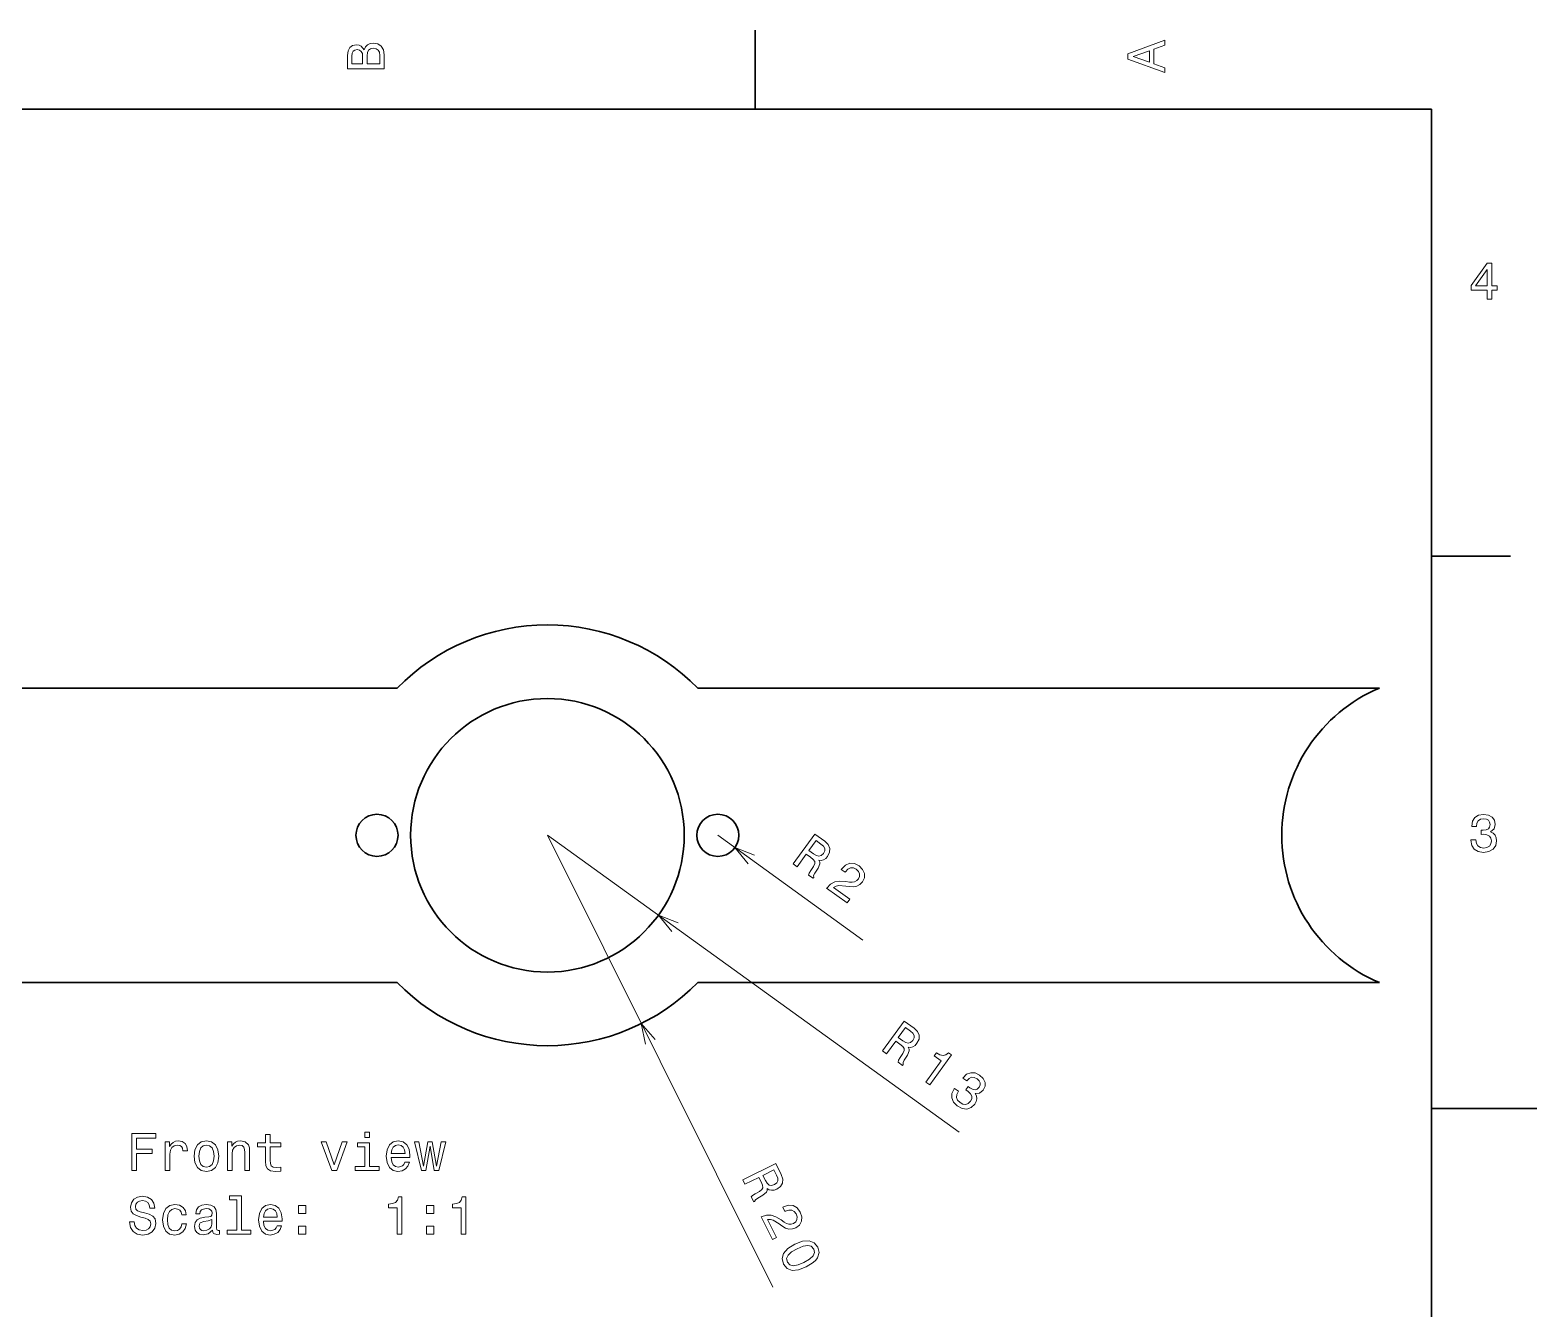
# Model space of a CAD drawing. Extents: x 0 to 297, y 0 to 210.
# Drawn here: x 153.8 to 297, y 85.9 to 207.5 of the extents above; entities that cross this region are included whole.
import ezdxf

# ---------------------------------------------------------------- set-up
doc = ezdxf.new("R2010")
doc.units = 0

msp = doc.modelspace()

# ---------------------------------------------------------------- linework, layer by layer
at = {"color": 7, "lineweight": 35, "ltscale": 0.1875}
for p, q in [((222.699997, 200), (222.699997, 207.5)), ((287, 157.5), (294.5, 157.5))]:
    msp.add_line(p, q, dxfattribs=at)
at = {"color": 7, "lineweight": 35}
for p, q in [((287, 200), (10, 200)), ((287, 10), (287, 200)), ((162.948227, 144.956802), (137.231079, 144.956802)), ((162.948227, 144.956802), (188.665375, 144.956802)), ((217.231079, 144.956802), (282.028778, 144.956802)), ((162.948227, 116.956802), (137.231079, 116.956802)), ((162.948227, 116.956802), (188.665375, 116.956802)), ((217.231079, 116.956802), (282.028778, 116.956802))]:
    msp.add_line(p, q, dxfattribs=at)
at = {"color": 7, "lineweight": 13}
for q in [(242.08609, 102.744057), (224.369614, 87.986473)]:
    msp.add_line((202.948227, 130.956802), q, dxfattribs=at)
at = {"color": 7, "lineweight": 13, "ltscale": 0.425}
msp.add_line((219.148224, 130.956802), (232.914764, 120.982727), dxfattribs=at)
at = {"color": 7, "lineweight": 35, "ltscale": 0.25}
msp.add_line((287, 105), (297, 105), dxfattribs=at)
at = {"color": 7, "lineweight": 13}
for points in [[(185.542007, 205.630417), (185.249496, 205.983429), (185.052811, 206.074219), (184.81073, 206.104477), (184.432495, 206.03891), (184.160156, 205.842224), (183.993729, 205.524506), (183.933212, 205.080704), (183.933212, 203.835022), (187.433212, 203.835022), (187.433212, 205.151306), (187.36261, 205.620331), (187.155838, 205.968307), (186.828018, 206.185165), (186.384216, 206.260818), (186.08667, 206.215424), (185.839554, 206.094391), (185.65799, 205.897705)], [(261.633209, 203.466858), (261.633209, 203.930847), (260.604401, 204.298996), (260.604401, 205.695969), (261.633209, 206.064133), (261.633209, 206.538193), (258.128174, 205.257217), (258.128174, 204.742798)], [(185.385666, 204.984879), (185.385666, 204.298996), (184.351807, 204.298996), (184.351807, 205.025223), (184.382065, 205.297562), (184.472839, 205.489197), (184.629181, 205.605194), (184.86116, 205.645538), (185.093155, 205.600143), (185.254532, 205.479111), (185.355408, 205.272339)], [(187.014618, 205.095825), (187.014618, 204.298996), (185.809296, 204.298996), (185.809296, 205.050446), (185.844589, 205.368164), (185.9505, 205.595108), (186.132065, 205.731277), (186.394302, 205.776657), (186.671692, 205.731277), (186.863327, 205.605194), (186.979324, 205.393372)], [(260.17572, 204.460388), (258.632477, 205), (260.17572, 205.539627)], [(292.277374, 181.916794), (292.731262, 181.916794), (292.731262, 182.784225), (293.23056, 182.784225), (293.23056, 183.187683), (292.731262, 183.187683), (292.731262, 185.341141), (292.272339, 185.341141), (290.739197, 183.228027), (290.739197, 182.784225), (292.277374, 182.784225)], [(291.162842, 183.187683), (292.277374, 184.756134), (292.277374, 183.187683)], [(290.729126, 130.51622), (290.729126, 130.480911), (290.809814, 129.996765), (291.046844, 129.633652), (291.420044, 129.401657), (291.914276, 129.315933), (292.438782, 129.401657), (292.832153, 129.623566), (293.08429, 129.976593), (293.175079, 130.430481), (293.134735, 130.728027), (293.023773, 130.970108), (292.842224, 131.156708), (292.600159, 131.292877), (292.927948, 131.565216), (293.043945, 131.998932), (292.968292, 132.392303), (292.751434, 132.68985), (292.398407, 132.87645), (291.914276, 132.942017), (291.460388, 132.861313), (291.112396, 132.63942), (290.885468, 132.286392), (290.809814, 131.817368), (290.809814, 131.782074), (291.258636, 131.782074), (291.299011, 132.104828), (291.430115, 132.336823), (291.641937, 132.478027), (291.939484, 132.528473), (292.201721, 132.488113), (292.393372, 132.382217), (292.509369, 132.210739), (292.554749, 131.97876), (292.509369, 131.731628), (292.388336, 131.565216), (292.176514, 131.46434), (291.889069, 131.434082), (291.692383, 131.439133), (291.692383, 131.04071), (291.939484, 131.050797), (292.257202, 131.005417), (292.494232, 130.884369), (292.635468, 130.687683), (292.685883, 130.430481), (292.630402, 130.13797), (292.484161, 129.921112), (292.252167, 129.784943), (291.944519, 129.739563), (291.626801, 129.789993), (291.394806, 129.941284), (291.248566, 130.183365), (291.193085, 130.51622)], [(226.308777, 128.238632), (226.688583, 127.963448), (227.555542, 129.160065), (227.943527, 128.878967), (228.22052, 128.659592), (228.358795, 128.472214), (228.359161, 128.266434), (228.225433, 127.995888), (227.979553, 127.613533), (227.829483, 127.354828), (227.774933, 127.176376), (228.203735, 126.865692), (228.259964, 126.943291), (228.248886, 127.125694), (228.370071, 127.361732), (228.672882, 127.839851), (228.849045, 128.229126), (228.832047, 128.403366), (228.741241, 128.587479), (228.978577, 128.571228), (229.196487, 128.631317), (229.400192, 128.757751), (229.581512, 128.956451), (229.772888, 129.340927), (229.795944, 129.716568), (229.63884, 130.067062), (229.309753, 130.386444), (228.362259, 131.072922)], [(228.952057, 130.116241), (229.183426, 129.91124), (229.302826, 129.706421), (229.309525, 129.483582), (229.183533, 129.23233), (228.971085, 129.025055), (228.757248, 128.962006), (228.516129, 129.024597), (228.244049, 129.190598), (227.807053, 129.507202), (228.49057, 130.450592)], [(229.491379, 125.932785), (231.439438, 124.521385), (231.693909, 124.872612), (230.154236, 125.988121), (230.379074, 126.117928), (230.641495, 126.170685), (231.304901, 126.13221), (231.634628, 126.080154), (232.031403, 126.060478), (232.371307, 126.12561), (232.656143, 126.286674), (232.895233, 126.530708), (233.074341, 126.924065), (233.077698, 127.33268), (232.907913, 127.717247), (232.572479, 128.05368), (232.130127, 128.268311), (231.692932, 128.292374), (231.279053, 128.125137), (230.920776, 127.768166), (230.879364, 127.710991), (231.251007, 127.441727), (231.274673, 127.474403), (231.512634, 127.725479), (231.770844, 127.849792), (232.041138, 127.853241), (232.306488, 127.729507), (232.513763, 127.517052), (232.615402, 127.28772), (232.614349, 127.045593), (232.510208, 126.815887), (232.34552, 126.648743), (232.152527, 126.545685), (231.921234, 126.501511), (231.652771, 126.509186), (231.317123, 126.55307), (230.733429, 126.589844), (230.256348, 126.52446), (229.852203, 126.319061), (229.500244, 125.945038)], [(234.807159, 110.456581), (235.187622, 110.182312), (236.051697, 111.381004), (236.440369, 111.100845), (236.717896, 110.882133), (236.856598, 110.695099), (236.857483, 110.489311), (236.724396, 110.218445), (236.479431, 109.835503), (236.329987, 109.576431), (236.275848, 109.397858), (236.705414, 109.088203), (236.761444, 109.165939), (236.749939, 109.348312), (236.870544, 109.584641), (237.172211, 110.063492), (237.347443, 110.453186), (237.330017, 110.62738), (237.23877, 110.811279), (237.476135, 110.795593), (237.693909, 110.856209), (237.897308, 110.983131), (238.078156, 111.182266), (238.268616, 111.567207), (238.290756, 111.942909), (238.132813, 112.293007), (237.802948, 112.61161), (236.853821, 113.295799)], [(237.445908, 112.340546), (237.677765, 112.136101), (237.797653, 111.931564), (237.804901, 111.708748), (237.67952, 111.457199), (237.46756, 111.249405), (237.253876, 111.185837), (237.012604, 111.247856), (236.740112, 111.413193), (236.302368, 111.728745), (236.983612, 112.67379)], [(238.919861, 107.491905), (239.29216, 107.223541), (241.353577, 110.083214), (241.075378, 110.283752), (240.821838, 110.08728), (240.55365, 110.025711), (240.257874, 110.089722), (239.92334, 110.281128), (239.713959, 109.990662), (240.376724, 109.512909)], [(241.636139, 106.889168), (241.615494, 106.860535), (241.397827, 106.420601), (241.377777, 105.987434), (241.544861, 105.581009), (241.89566, 105.22245), (242.371277, 104.985298), (242.820129, 104.935272), (243.231125, 105.074196), (243.57019, 105.389313), (243.711456, 105.654282), (243.763, 105.915527), (243.724838, 106.173065), (243.608093, 106.425087), (244.033264, 106.454315), (244.380981, 106.738319), (244.549637, 107.101662), (244.547729, 107.469849), (244.370453, 107.827652), (244.016052, 108.163948), (243.600677, 108.363907), (243.188629, 108.38739), (242.798096, 108.233719), (242.462463, 107.897484), (242.441803, 107.868851), (242.805923, 107.606377), (243.02739, 107.84462), (243.269409, 107.956131), (243.523819, 107.946815), (243.794678, 107.813736), (243.983826, 107.627655), (244.077362, 107.429672), (244.071182, 107.222748), (243.972351, 107.008011), (243.791016, 106.834091), (243.59552, 106.769867), (243.364716, 106.811905), (243.113831, 106.95546), (242.957214, 107.074562), (242.724243, 106.751366), (242.930603, 106.615044), (243.161804, 106.392433), (243.283295, 106.15564), (243.282837, 105.913513), (243.17334, 105.675369), (242.957306, 105.470528), (242.711853, 105.380135), (242.444031, 105.405334), (242.167938, 105.548409), (241.939682, 105.775116), (241.839966, 106.033508), (241.862885, 106.315399), (242.012512, 106.617851)], [(163.432373, 99.100174), (163.901398, 99.100174), (163.901398, 100.708961), (165.374023, 100.708961), (165.374023, 101.127548), (163.901398, 101.127548), (163.901398, 102.176544), (165.711914, 102.176544), (165.711914, 102.600174), (163.432373, 102.600174)], [(166.624741, 99.100174), (167.068542, 99.100174), (167.068542, 100.648445), (167.113937, 101.021645), (167.250107, 101.288933), (167.472, 101.450317), (167.769547, 101.505791), (167.991455, 101.47049), (168.157883, 101.369629), (168.258743, 101.198158), (168.294052, 100.966171), (168.742889, 100.966171), (168.682373, 101.374672), (168.515945, 101.667175), (168.238571, 101.843689), (167.860336, 101.904205), (167.603119, 101.863861), (167.381226, 101.763), (167.18454, 101.59153), (167.028198, 101.359543), (167.028198, 101.808388), (166.624741, 101.808388)], [(169.36322, 100.451759), (169.443909, 99.836487), (169.675888, 99.382591), (170.044052, 99.100174), (170.538284, 99.004356), (171.027481, 99.100174), (171.39563, 99.377548), (171.627625, 99.831444), (171.713364, 100.451759), (171.627625, 101.067032), (171.39563, 101.525963), (171.027481, 101.803345), (170.538284, 101.904205), (170.044052, 101.803345), (169.675888, 101.52092), (169.443909, 101.067032)], [(172.530365, 99.100174), (172.974167, 99.100174), (172.974167, 100.663574), (173.019547, 101.021645), (173.165802, 101.28389), (173.392746, 101.445274), (173.695343, 101.505791), (173.937424, 101.45536), (174.088715, 101.319191), (174.164368, 101.092247), (174.189575, 100.789658), (174.189575, 99.100174), (174.633392, 99.100174), (174.633392, 100.880432), (174.61322, 101.238503), (174.52243, 101.536057), (174.224884, 101.808388), (173.76091, 101.904205), (173.503708, 101.868904), (173.28685, 101.773087), (173.10025, 101.611702), (172.953995, 101.394844), (172.953995, 101.808388), (172.530365, 101.808388)], [(176.161484, 101.339371), (176.161484, 99.982742), (176.191742, 99.543976), (176.332947, 99.241386), (176.615372, 99.064873), (177.094482, 99.004356), (177.618973, 99.029572), (177.618973, 99.412857), (177.235687, 99.382591), (176.887711, 99.422943), (176.701111, 99.549019), (176.620422, 99.760834), (176.605286, 100.058388), (176.605286, 101.339371), (177.618973, 101.339371), (177.618973, 101.717606), (176.605286, 101.717606), (176.605286, 102.509399), (176.161484, 102.509399), (176.161484, 101.717606), (175.394913, 101.717606), (175.394913, 101.339371)], [(182.450394, 99.100174), (182.919403, 99.100174), (183.907883, 101.808388), (183.448944, 101.808388), (182.687424, 99.624672), (181.910767, 101.808388), (181.446793, 101.808388)], [(186.031082, 99.473373), (186.031082, 101.717606), (184.891312, 101.717606), (184.891312, 101.339371), (185.58728, 101.339371), (185.58728, 99.473373), (184.679504, 99.473373), (184.679504, 99.100174), (186.948944, 99.100174), (186.948944, 99.473373)], [(186.046204, 102.721214), (185.577194, 102.721214), (185.577194, 102.216888), (186.046204, 102.216888)], [(188.098801, 100.325676), (189.874023, 100.325676), (189.879059, 100.532448), (189.79837, 101.112419), (189.576477, 101.546143), (189.22345, 101.808388), (188.754425, 101.904205), (188.295486, 101.803345), (187.942459, 101.52092), (187.715515, 101.061989), (187.634827, 100.456802), (187.71048, 99.836487), (187.937424, 99.382591), (188.2854, 99.100174), (188.739288, 99.004356), (189.13266, 99.069916), (189.455429, 99.241386), (189.692459, 99.513718), (189.828629, 99.876831), (189.389862, 99.876831), (189.299088, 99.675102), (189.167969, 99.523804), (188.794769, 99.402771), (188.507309, 99.458244), (188.290451, 99.634758), (188.149231, 99.922218), (188.098801, 100.310547)], [(191.386993, 99.100174), (191.790451, 101.399887), (192.193909, 99.100174), (192.617538, 99.100174), (193.283234, 101.808388), (192.854568, 101.808388), (192.405716, 99.508675), (192.007309, 101.808388), (191.568542, 101.808388), (191.170135, 99.508675), (190.721283, 101.808388), (190.297653, 101.808388), (190.963348, 99.100174)], [(169.817108, 100.456802), (169.862488, 100.91069), (170.003708, 101.238503), (170.230652, 101.440231), (170.538284, 101.510834), (170.840881, 101.440231), (171.067825, 101.243546), (171.20903, 100.91069), (171.25946, 100.456802), (171.20903, 99.997871), (171.067825, 99.665016), (170.840881, 99.463287), (170.538284, 99.397728), (170.230652, 99.463287), (170.003708, 99.665016), (169.862488, 99.997871)], [(188.098801, 100.698875), (188.154282, 101.04686), (188.290451, 101.304062), (188.497223, 101.460403), (188.769562, 101.515877), (189.03685, 101.460403), (189.243622, 101.304062), (189.36969, 101.04686), (189.415085, 100.698875)], [(221.513, 98.199493), (221.72226, 97.779739), (223.044708, 98.439003), (223.258453, 98.010223), (223.40242, 97.687531), (223.438232, 97.457436), (223.343292, 97.274857), (223.099503, 97.09697), (222.704529, 96.871902), (222.451736, 96.712067), (222.32077, 96.579155), (222.557022, 96.10524), (222.642776, 96.147995), (222.717407, 96.314804), (222.934113, 96.467911), (223.423859, 96.751511), (223.760223, 97.014992), (223.825836, 97.177307), (223.830582, 97.382538), (224.033417, 97.258255), (224.254395, 97.210625), (224.4935, 97.228386), (224.746216, 97.320557), (225.093842, 97.572746), (225.288177, 97.895035), (225.311188, 98.278427), (225.167358, 98.713898), (224.645355, 99.761017)], [(224.72522, 98.639992), (224.835388, 98.351166), (224.84639, 98.114334), (224.749161, 97.913727), (224.521179, 97.749344), (224.236893, 97.663986), (224.018173, 97.707092), (223.833435, 97.874214), (223.669098, 98.147308), (223.428345, 98.630249), (224.470963, 99.150009)], [(163.669403, 94.208244), (163.21048, 94.208244), (163.31134, 93.67366), (163.563507, 93.280289), (163.951828, 93.043259), (164.476318, 92.957527), (164.995773, 93.038216), (165.384109, 93.260117), (165.631226, 93.608101), (165.722, 94.067032), (165.646347, 94.480576), (165.43454, 94.747871), (165.091599, 94.924385), (164.63266, 95.055504), (164.239288, 95.151329), (163.982086, 95.262276), (163.835831, 95.42366), (163.790451, 95.675827), (163.835831, 95.902771), (163.966965, 96.074242), (164.168686, 96.190231), (164.44606, 96.230576), (164.728485, 96.180145), (164.950394, 96.043976), (165.096649, 95.817032), (165.167252, 95.509399), (165.626175, 95.509399), (165.626175, 95.519485), (165.545486, 95.993546), (165.308456, 96.346573), (164.935257, 96.568474), (164.430939, 96.644119), (163.977051, 96.568474), (163.624023, 96.356659), (163.397079, 96.028847), (163.316376, 95.605217), (163.381943, 95.226974), (163.573593, 94.969772), (163.876175, 94.798302), (164.289719, 94.667175), (164.698227, 94.551186), (165.005859, 94.440231), (165.192459, 94.278847), (165.258026, 94.016602), (165.19751, 93.749313), (165.041168, 93.547585), (164.804138, 93.421501), (164.49649, 93.381157), (164.153564, 93.43663), (163.891312, 93.598015), (163.724884, 93.86026)], [(173.412918, 96.301186), (173.412918, 93.426544), (172.500107, 93.426544), (172.500107, 93.053345), (174.764511, 93.053345), (174.764511, 93.426544), (173.856735, 93.426544), (173.856735, 96.674385), (172.716965, 96.674385), (172.716965, 96.301186)], [(188.663651, 93.053345), (189.122574, 93.053345), (189.122574, 96.57856), (188.779633, 96.57856), (188.688858, 96.270927), (188.507309, 96.064148), (188.229919, 95.943115), (187.846649, 95.902771), (187.846649, 95.544701), (188.663651, 95.544701)], [(194.735687, 93.053345), (195.194626, 93.053345), (195.194626, 96.57856), (194.851685, 96.57856), (194.76091, 96.270927), (194.579346, 96.064148), (194.301971, 95.943115), (193.918686, 95.902771), (193.918686, 95.544701), (194.735687, 95.544701)], [(168.18309, 94.863861), (168.621857, 94.863861), (168.531082, 95.267319), (168.314224, 95.585045), (167.976318, 95.781731), (167.537567, 95.857376), (167.053421, 95.756516), (166.685257, 95.474091), (166.453278, 95.01516), (166.372574, 94.399887), (166.448227, 93.789658), (166.675171, 93.335762), (167.033234, 93.053345), (167.52243, 92.957527), (167.956146, 93.033173), (168.294052, 93.244987), (168.526031, 93.577843), (168.626907, 94.021645), (168.203278, 94.021645), (168.127625, 93.739227), (167.986404, 93.527405), (167.784683, 93.396286), (167.537567, 93.355942), (167.229935, 93.421501), (167.008026, 93.62323), (166.871857, 93.951042), (166.826462, 94.415016), (166.871857, 94.868904), (167.013062, 95.196716), (167.240021, 95.398445), (167.537567, 95.469048), (167.799805, 95.42366), (167.99649, 95.307671), (168.127625, 95.116028)], [(171.103119, 93.406372), (171.103119, 93.391243), (171.128342, 93.219772), (171.203995, 93.098732), (171.521713, 93.002914), (171.768829, 93.043259), (171.768829, 93.3862), (171.662918, 93.371071), (171.521713, 93.43663), (171.49649, 93.638359), (171.49649, 95.040375), (171.435974, 95.398445), (171.25946, 95.650604), (170.951828, 95.801903), (170.518112, 95.857376), (170.094482, 95.79686), (169.781799, 95.625389), (169.585114, 95.358101), (169.519547, 95.005074), (169.519547, 94.974815), (169.917969, 94.974815), (169.953278, 95.18663), (170.064224, 95.337929), (170.245773, 95.428703), (170.502975, 95.464005), (170.750107, 95.438789), (170.92662, 95.363144), (171.032516, 95.232018), (171.067825, 95.050461), (171.047653, 94.838646), (170.966965, 94.732742), (170.765228, 94.682304), (170.386993, 94.64196), (169.953278, 94.551186), (169.64563, 94.389801), (169.464081, 94.137642), (169.4086, 93.764442), (169.45903, 93.431587), (169.615372, 93.184471), (169.867538, 93.02813), (170.215515, 92.972656), (170.68454, 93.07856)], [(175.954712, 94.278847), (177.729935, 94.278847), (177.73497, 94.485619), (177.654282, 95.06559), (177.432373, 95.499313), (177.079346, 95.761559), (176.610336, 95.857376), (176.151398, 95.756516), (175.79837, 95.474091), (175.571426, 95.01516), (175.490738, 94.409973), (175.566376, 93.789658), (175.793335, 93.335762), (176.141312, 93.053345), (176.5952, 92.957527), (176.988571, 93.023087), (177.31134, 93.194557), (177.54837, 93.466888), (177.68454, 93.830002), (177.245773, 93.830002), (177.154999, 93.628273), (177.02388, 93.476974), (176.650681, 93.355942), (176.36322, 93.411415), (176.146347, 93.587929), (176.005142, 93.875389), (175.954712, 94.263718)], [(175.954712, 94.652046), (176.010193, 95.000031), (176.146347, 95.257233), (176.353119, 95.413574), (176.625458, 95.469048), (176.892746, 95.413574), (177.099518, 95.257233), (177.225601, 95.000031), (177.270996, 94.652046)], [(179.29837, 95.010117), (179.994339, 95.010117), (179.994339, 95.761559), (179.29837, 95.761559)], [(191.442459, 95.010117), (192.138428, 95.010117), (192.138428, 95.761559), (191.442459, 95.761559)], [(223.266434, 94.682205), (224.339691, 92.529282), (224.727859, 92.722778), (223.879593, 94.424362), (224.138977, 94.435333), (224.395996, 94.360596), (224.966217, 94.019356), (225.234375, 93.820557), (225.57695, 93.619423), (225.908386, 93.519791), (226.235428, 93.530685), (226.560333, 93.636299), (226.901215, 93.902031), (227.093353, 94.262665), (227.120911, 94.682144), (226.979355, 95.135643), (226.68663, 95.530685), (226.310242, 95.754417), (225.865967, 95.797798), (225.383148, 95.647263), (225.319946, 95.615761), (225.524704, 95.205032), (225.560822, 95.223038), (225.887985, 95.335419), (226.174408, 95.32605), (226.415588, 95.203979), (226.593491, 94.971458), (226.678864, 94.68718), (226.662781, 94.436844), (226.549744, 94.222717), (226.351089, 94.067329), (226.127716, 93.995422), (225.908936, 93.993423), (225.683472, 94.061356), (225.449066, 94.192444), (225.17189, 94.386742), (224.671555, 94.68956), (224.218414, 94.852486), (223.765076, 94.857536), (223.279968, 94.688957)], [(171.052689, 94.001472), (170.992172, 93.739227), (170.830795, 93.537491), (170.588715, 93.406372), (170.291168, 93.360985), (170.099518, 93.3862), (169.963364, 93.466888), (169.877625, 93.608101), (169.852402, 93.804787), (169.872574, 93.9813), (169.953278, 94.107376), (170.276031, 94.248589), (170.68454, 94.309105), (171.052689, 94.430145)], [(179.29837, 93.053345), (179.994339, 93.053345), (179.994339, 93.804787), (179.29837, 93.804787)], [(191.442459, 93.053345), (192.138428, 93.053345), (192.138428, 93.804787), (191.442459, 93.804787)], [(226.470078, 92.087845), (225.795212, 91.666885), (225.395447, 91.202751), (225.257294, 90.711243), (225.391998, 90.192337), (225.723053, 89.776947), (226.198715, 89.591446), (226.807724, 89.635826), (227.552338, 89.91687), (228.220444, 90.340088), (228.45752, 90.565346), (228.626968, 90.801964), (228.765137, 91.293472), (228.637177, 91.81012), (228.299377, 92.227768), (227.819183, 92.411026), (227.207932, 92.371155)], [(226.686081, 91.654556), (227.250214, 91.890701), (227.699127, 91.973618), (228.030579, 91.885269), (228.262573, 91.623367), (228.329834, 91.284973), (228.200897, 90.967117), (227.864471, 90.658524), (227.336334, 90.350159), (226.7677, 90.111763), (226.318771, 90.028847), (225.987335, 90.117203), (225.7621, 90.376839), (225.68808, 90.717499), (225.817017, 91.035355), (226.153442, 91.343941)]]:
    msp.add_lwpolyline(points, close=True, dxfattribs=at)
for points in [[(222.635925, 129.069122), (220.767822, 129.783386), (222.028519, 128.230759)], [(215.363708, 122.645134), (213.493896, 123.354897), (214.758331, 121.805313)], [(213.196396, 111.559662), (211.871246, 113.057648), (212.269867, 111.097778)]]:
    msp.add_lwpolyline(points, dxfattribs=at)
at = {"color": 7, "lineweight": 35}
for centre, radius in [((202.948227, 130.956802), 13), ((186.74823, 130.956802), 2), ((219.148224, 130.956802), 2)]:
    msp.add_circle(centre, radius, dxfattribs=at)
for centre, radius, start, end in [((202.948227, 130.956802), 20, 44.427003, 135.572999), ((287.948242, 130.956802), 15.2, 112.919542, 247.080458), ((202.948227, 130.956802), 20, 224.427001, 315.572997)]:
    msp.add_arc(centre, radius, start, end, dxfattribs=at)

doc.saveas('drawing.dxf')
